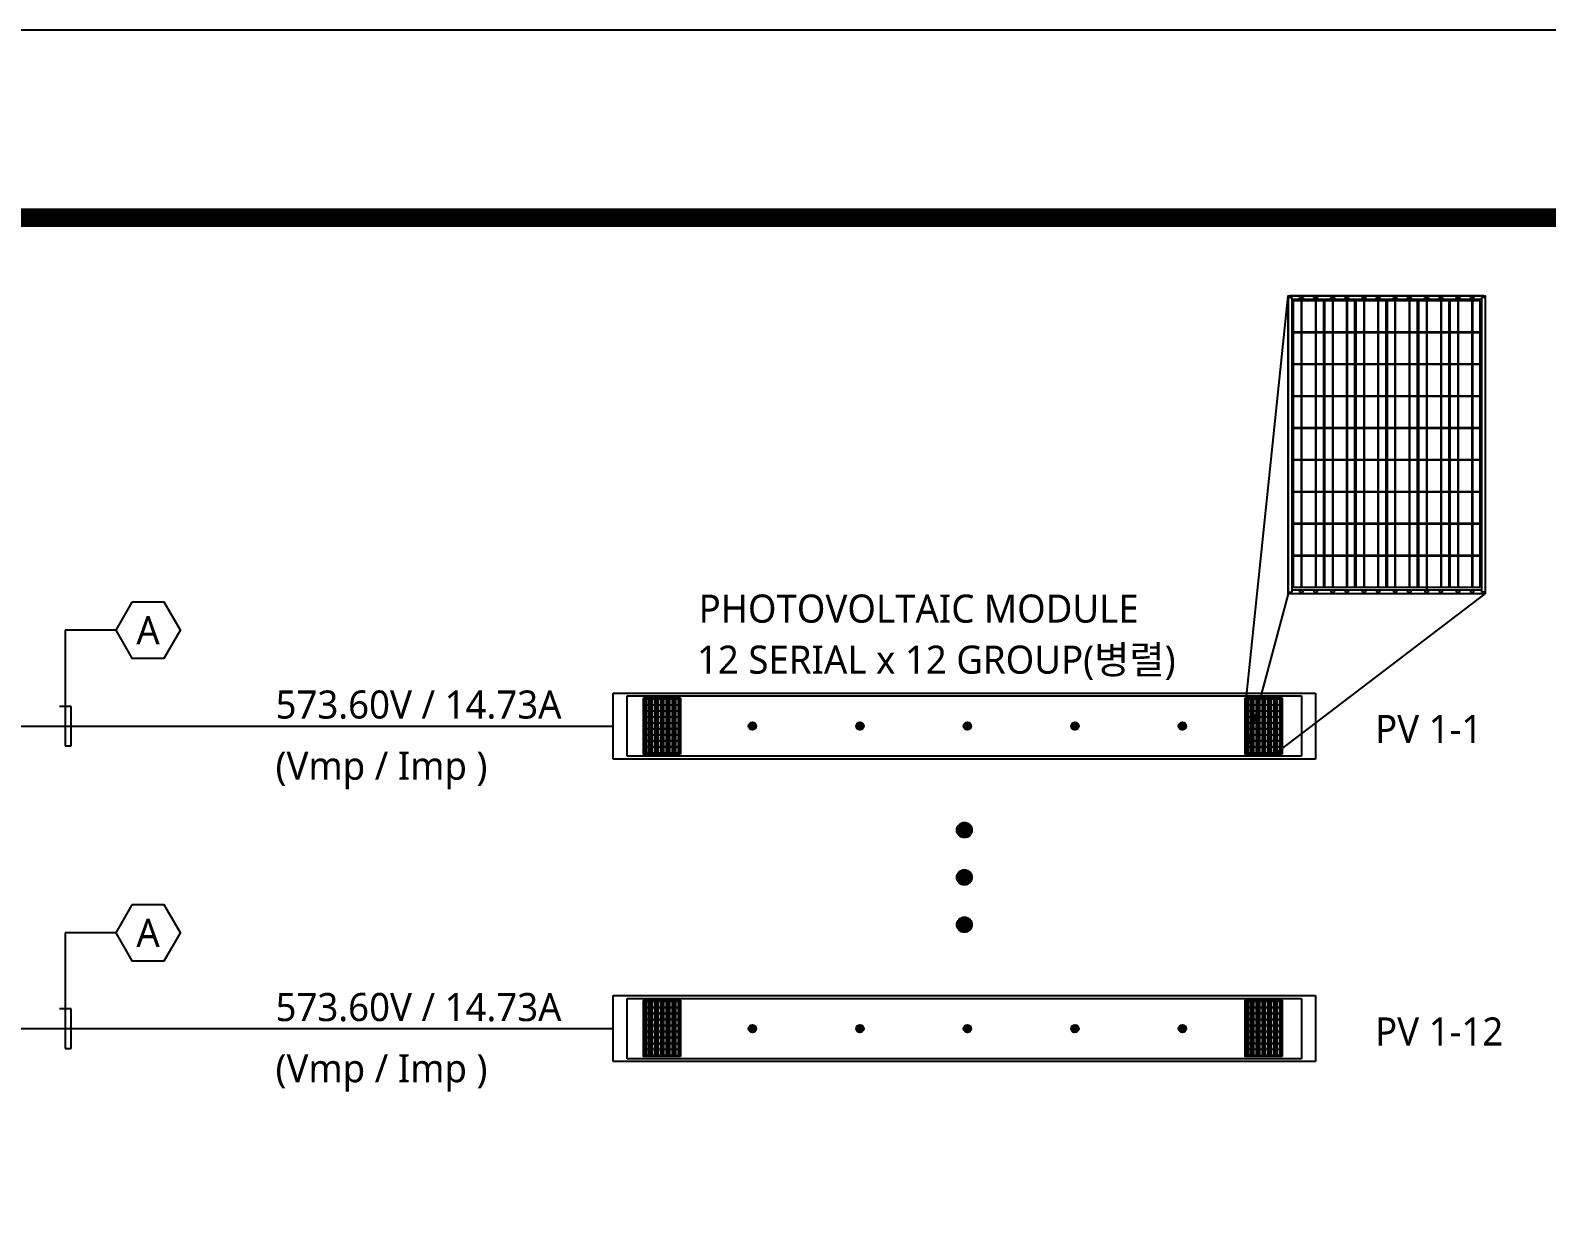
# Model space of a CAD drawing. Header units: millimetres. Extents: x 10297564 to 11610295, y -9287743 to -8409454.
# Drawn here: x 10520066 to 10536257, y -8748479 to -8735810 of the extents above; entities that cross this region are included whole.
import ezdxf
from ezdxf.enums import TextEntityAlignment as Align

# ---------------------------------------------------------------- set-up
doc = ezdxf.new("R2010")
doc.units = ezdxf.units.MM
doc.header["$LTSCALE"] = 100
for name, color, linetype in [('4', 4, 'Continuous'), ('BOX', 7, 'Continuous'), ('BOX_Def', 8, 'Continuous'), ('C-형강', 11, 'Continuous'), ('dim', 7, 'Continuous'), ('E-SYM', 3, 'Continuous'), ('E-TEXT', 7, 'Continuous'), ('EPANEL', 4, 'Continuous'), ('Sym', 2, 'Continuous'), ('구조물', 7, 'Continuous')]:
    doc.layers.add(name, color=color, linetype=linetype)
doc.layers.add('TITLE', color=7, linetype='Continuous', lineweight=0)
doc.styles.add('MG', font='malgun.ttf')

# ---------------------------------------------------------------- blocks, each defined once
blk = doc.blocks.new('A$C78AD5414')
at = {"layer": 'BOX', "const_width": 2}
blk.add_lwpolyline([(40, 20), (40, 574), (811, 574), (811, 20)], close=True, dxfattribs=at)
at = {"layer": 'BOX_Def'}
blk.add_lwpolyline([(0, 0), (841, 0), (841, 594), (0, 594)], close=True, dxfattribs=at)
blk = doc.blocks.new('20240601_1120131')
at = {"color": 4, "linetype": 'ByBlock'}
for p, q in [((889, 1871), (889, 1281)), ((889, 1871), (896, 1871)), ((1281, 1875), (891, 1875)), ((891, 1875), (891, 1871)), ((896, 1281), (896, 1871)), ((1276, 1867), (896, 1867)), ((1276, 1871), (1276, 1281)), ((1283, 1871), (1276, 1871)), ((1281, 1875), (1281, 1871)), ((1283, 1871), (1283, 1281)), ((889, 1281), (896, 1281)), ((891, 1278), (891, 1281)), ((1281, 1278), (891, 1278)), ((1276, 1285), (896, 1285)), ((1283, 1281), (1276, 1281)), ((1281, 1278), (1281, 1281))]:
    blk.add_line(p, q, dxfattribs=at)
at = {"color": 2, "linetype": 'ByBlock'}
for p, q in [((899, 1860), (899, 1808)), ((899, 1796), (899, 1744)), ((955, 1865), (904, 1865)), ((904, 1803), (955, 1803)), ((955, 1801), (904, 1801)), ((912, 1867), (912, 1871)), ((912, 1871), (919, 1871)), ((919, 1867), (912, 1867)), ((915, 1865), (915, 1803)), ((915, 1801), (915, 1739)), ((916, 1865), (916, 1803)), ((916, 1801), (916, 1739)), ((919, 1871), (919, 1867)), ((940, 1871), (947, 1871)), ((940, 1867), (940, 1871)), ((947, 1867), (940, 1867)), ((943, 1865), (943, 1803)), ((943, 1801), (943, 1739)), ((944, 1865), (944, 1803)), ((944, 1801), (944, 1739)), ((947, 1871), (947, 1867)), ((960, 1808), (960, 1860)), ((960, 1744), (960, 1796)), ((962, 1860), (962, 1808)), ((962, 1796), (962, 1744)), ((1017, 1865), (966, 1865)), ((966, 1803), (1017, 1803)), ((1017, 1801), (966, 1801)), ((974, 1871), (981, 1871)), ((974, 1867), (974, 1871)), ((981, 1867), (974, 1867)), ((977, 1865), (977, 1803)), ((977, 1801), (977, 1739)), ((978, 1865), (978, 1803)), ((978, 1801), (978, 1739)), ((981, 1871), (981, 1867)), ((1003, 1867), (1003, 1871)), ((1003, 1871), (1010, 1871)), ((1010, 1867), (1003, 1867)), ((1006, 1865), (1006, 1803)), ((1006, 1801), (1006, 1739)), ((1007, 1865), (1007, 1803)), ((1007, 1801), (1007, 1739)), ((1010, 1871), (1010, 1867)), ((1022, 1808), (1022, 1860)), ((1022, 1744), (1022, 1796)), ((1024, 1860), (1024, 1808)), ((1024, 1796), (1024, 1744)), ((1080, 1865), (1029, 1865)), ((1029, 1803), (1080, 1803)), ((1080, 1801), (1029, 1801)), ((1037, 1871), (1044, 1871)), ((1037, 1867), (1037, 1871)), ((1044, 1867), (1037, 1867)), ((1040, 1865), (1040, 1803)), ((1040, 1801), (1040, 1739)), ((1041, 1865), (1041, 1803)), ((1041, 1801), (1041, 1739)), ((1044, 1871), (1044, 1867)), ((1065, 1867), (1065, 1871)), ((1065, 1871), (1072, 1871)), ((1072, 1867), (1065, 1867)), ((1068, 1865), (1068, 1803)), ((1068, 1801), (1068, 1739)), ((1069, 1865), (1069, 1803)), ((1069, 1801), (1069, 1739)), ((1072, 1871), (1072, 1867)), ((1085, 1808), (1085, 1860)), ((1085, 1744), (1085, 1796)), ((1087, 1860), (1087, 1808)), ((1087, 1796), (1087, 1744)), ((1143, 1865), (1092, 1865)), ((1092, 1803), (1143, 1803)), ((1143, 1801), (1092, 1801)), ((1099, 1871), (1106, 1871)), ((1099, 1867), (1099, 1871)), ((1106, 1867), (1099, 1867)), ((1103, 1865), (1103, 1803)), ((1103, 1865), (1103, 1803)), ((1103, 1801), (1103, 1739)), ((1103, 1801), (1103, 1739)), ((1106, 1871), (1106, 1867)), ((1128, 1867), (1128, 1871)), ((1128, 1871), (1135, 1871)), ((1135, 1867), (1128, 1867)), ((1131, 1865), (1131, 1803)), ((1131, 1801), (1131, 1739)), ((1132, 1865), (1132, 1803)), ((1132, 1801), (1132, 1739)), ((1135, 1871), (1135, 1867)), ((1148, 1808), (1148, 1860)), ((1148, 1744), (1148, 1796)), ((1150, 1860), (1150, 1808)), ((1150, 1796), (1150, 1744)), ((1206, 1865), (1155, 1865)), ((1155, 1803), (1206, 1803)), ((1206, 1801), (1155, 1801)), ((1163, 1867), (1163, 1871)), ((1163, 1871), (1170, 1871)), ((1170, 1867), (1163, 1867)), ((1166, 1865), (1166, 1803)), ((1166, 1801), (1166, 1739)), ((1167, 1865), (1167, 1803)), ((1167, 1801), (1167, 1739)), ((1170, 1871), (1170, 1867)), ((1191, 1871), (1198, 1871)), ((1191, 1867), (1191, 1871)), ((1198, 1867), (1191, 1867)), ((1194, 1865), (1194, 1803)), ((1194, 1801), (1194, 1739)), ((1195, 1865), (1195, 1803)), ((1195, 1801), (1195, 1739)), ((1198, 1871), (1198, 1867)), ((1211, 1808), (1211, 1860)), ((1211, 1744), (1211, 1796)), ((1213, 1860), (1213, 1808)), ((1213, 1796), (1213, 1744)), ((1268, 1865), (1217, 1865)), ((1217, 1803), (1268, 1803)), ((1268, 1801), (1217, 1801)), ((1225, 1871), (1232, 1871)), ((1225, 1867), (1225, 1871)), ((1232, 1867), (1225, 1867)), ((1228, 1865), (1228, 1803)), ((1228, 1801), (1228, 1739)), ((1229, 1865), (1229, 1803)), ((1229, 1801), (1229, 1739)), ((1232, 1871), (1232, 1867)), ((1254, 1867), (1254, 1871)), ((1254, 1871), (1261, 1871)), ((1261, 1867), (1254, 1867)), ((1257, 1865), (1257, 1803)), ((1257, 1801), (1257, 1739)), ((1258, 1865), (1258, 1803)), ((1258, 1801), (1258, 1739)), ((1261, 1871), (1261, 1867)), ((1273, 1808), (1273, 1860)), ((1273, 1744), (1273, 1796)), ((899, 1732), (899, 1680)), ((899, 1668), (899, 1616)), ((904, 1739), (955, 1739)), ((955, 1737), (904, 1737)), ((904, 1675), (955, 1675)), ((955, 1673), (904, 1673)), ((915, 1737), (915, 1675)), ((915, 1673), (915, 1611)), ((916, 1737), (916, 1675)), ((916, 1673), (916, 1611)), ((943, 1737), (943, 1675)), ((943, 1673), (943, 1611)), ((944, 1737), (944, 1675)), ((944, 1673), (944, 1611)), ((960, 1680), (960, 1732)), ((960, 1616), (960, 1668)), ((962, 1732), (962, 1680)), ((962, 1668), (962, 1616)), ((966, 1739), (1017, 1739)), ((1017, 1737), (966, 1737)), ((966, 1675), (1017, 1675)), ((1017, 1673), (966, 1673)), ((977, 1737), (977, 1675)), ((977, 1673), (977, 1611)), ((978, 1737), (978, 1675)), ((978, 1673), (978, 1611)), ((1006, 1737), (1006, 1675)), ((1006, 1673), (1006, 1611)), ((1007, 1737), (1007, 1675)), ((1007, 1673), (1007, 1611)), ((1022, 1680), (1022, 1732)), ((1022, 1616), (1022, 1668)), ((1024, 1732), (1024, 1680)), ((1024, 1668), (1024, 1616)), ((1029, 1739), (1080, 1739)), ((1080, 1737), (1029, 1737)), ((1029, 1675), (1080, 1675)), ((1080, 1673), (1029, 1673)), ((1040, 1737), (1040, 1675)), ((1040, 1673), (1040, 1611)), ((1041, 1737), (1041, 1675)), ((1041, 1673), (1041, 1611)), ((1068, 1737), (1068, 1675)), ((1068, 1673), (1068, 1611)), ((1069, 1737), (1069, 1675)), ((1069, 1673), (1069, 1611)), ((1085, 1680), (1085, 1732)), ((1085, 1616), (1085, 1668)), ((1087, 1732), (1087, 1680)), ((1087, 1668), (1087, 1616)), ((1092, 1739), (1143, 1739)), ((1143, 1737), (1092, 1737)), ((1092, 1675), (1143, 1675)), ((1143, 1673), (1092, 1673)), ((1103, 1737), (1103, 1675)), ((1103, 1737), (1103, 1675)), ((1103, 1673), (1103, 1611)), ((1103, 1673), (1103, 1611)), ((1131, 1737), (1131, 1675)), ((1131, 1673), (1131, 1611)), ((1132, 1737), (1132, 1675)), ((1132, 1673), (1132, 1611)), ((1148, 1680), (1148, 1732)), ((1148, 1616), (1148, 1668)), ((1150, 1732), (1150, 1680)), ((1150, 1668), (1150, 1616)), ((1155, 1739), (1206, 1739)), ((1206, 1737), (1155, 1737)), ((1155, 1675), (1206, 1675)), ((1206, 1673), (1155, 1673)), ((1166, 1737), (1166, 1675)), ((1166, 1673), (1166, 1611)), ((1167, 1737), (1167, 1675)), ((1167, 1673), (1167, 1611)), ((1194, 1737), (1194, 1675)), ((1194, 1673), (1194, 1611)), ((1195, 1737), (1195, 1675)), ((1195, 1673), (1195, 1611)), ((1211, 1680), (1211, 1732)), ((1211, 1616), (1211, 1668)), ((1213, 1732), (1213, 1680)), ((1213, 1668), (1213, 1616)), ((1217, 1739), (1268, 1739)), ((1268, 1737), (1217, 1737)), ((1217, 1675), (1268, 1675)), ((1268, 1673), (1217, 1673)), ((1228, 1737), (1228, 1675)), ((1228, 1673), (1228, 1611)), ((1229, 1737), (1229, 1675)), ((1229, 1673), (1229, 1611)), ((1257, 1737), (1257, 1675)), ((1257, 1673), (1257, 1611)), ((1258, 1737), (1258, 1675)), ((1258, 1673), (1258, 1611)), ((1273, 1680), (1273, 1732)), ((1273, 1616), (1273, 1668)), ((899, 1604), (899, 1552)), ((899, 1541), (899, 1488)), ((899, 1477), (899, 1424)), ((904, 1611), (955, 1611)), ((955, 1609), (904, 1609)), ((904, 1547), (955, 1547)), ((955, 1546), (904, 1546)), ((904, 1483), (955, 1483)), ((955, 1482), (904, 1482)), ((915, 1609), (915, 1547)), ((915, 1546), (915, 1483)), ((915, 1482), (915, 1419)), ((916, 1609), (916, 1547)), ((916, 1546), (916, 1483)), ((916, 1482), (916, 1419)), ((943, 1609), (943, 1547)), ((943, 1546), (943, 1483)), ((943, 1482), (943, 1419)), ((944, 1609), (944, 1547)), ((944, 1546), (944, 1483)), ((944, 1482), (944, 1419)), ((960, 1552), (960, 1604)), ((960, 1488), (960, 1541)), ((960, 1424), (960, 1477)), ((962, 1604), (962, 1552)), ((962, 1541), (962, 1488)), ((962, 1477), (962, 1424)), ((966, 1611), (1017, 1611)), ((1017, 1609), (966, 1609)), ((966, 1547), (1017, 1547)), ((1017, 1546), (966, 1546)), ((966, 1483), (1017, 1483)), ((1017, 1482), (966, 1482)), ((977, 1609), (977, 1547)), ((977, 1546), (977, 1483)), ((977, 1482), (977, 1419)), ((978, 1609), (978, 1547)), ((978, 1546), (978, 1483)), ((978, 1482), (978, 1419)), ((1006, 1609), (1006, 1547)), ((1006, 1546), (1006, 1483)), ((1006, 1482), (1006, 1419)), ((1007, 1609), (1007, 1547)), ((1007, 1546), (1007, 1483)), ((1007, 1482), (1007, 1419)), ((1022, 1552), (1022, 1604)), ((1022, 1488), (1022, 1541)), ((1022, 1424), (1022, 1477)), ((1024, 1604), (1024, 1552)), ((1024, 1541), (1024, 1488)), ((1024, 1477), (1024, 1424)), ((1029, 1611), (1080, 1611)), ((1080, 1609), (1029, 1609)), ((1029, 1547), (1080, 1547)), ((1080, 1546), (1029, 1546)), ((1029, 1483), (1080, 1483)), ((1080, 1482), (1029, 1482)), ((1040, 1609), (1040, 1547)), ((1040, 1546), (1040, 1483)), ((1040, 1482), (1040, 1419)), ((1041, 1609), (1041, 1547)), ((1041, 1546), (1041, 1483)), ((1041, 1482), (1041, 1419)), ((1068, 1609), (1068, 1547)), ((1068, 1546), (1068, 1483)), ((1068, 1482), (1068, 1419)), ((1069, 1609), (1069, 1547)), ((1069, 1546), (1069, 1483)), ((1069, 1482), (1069, 1419)), ((1085, 1552), (1085, 1604)), ((1085, 1488), (1085, 1541)), ((1085, 1424), (1085, 1477)), ((1087, 1604), (1087, 1552)), ((1087, 1541), (1087, 1488)), ((1087, 1477), (1087, 1424)), ((1092, 1611), (1143, 1611)), ((1143, 1609), (1092, 1609)), ((1092, 1547), (1143, 1547)), ((1143, 1546), (1092, 1546)), ((1092, 1483), (1143, 1483)), ((1143, 1482), (1092, 1482)), ((1103, 1609), (1103, 1547)), ((1103, 1609), (1103, 1547)), ((1103, 1546), (1103, 1483)), ((1103, 1546), (1103, 1483)), ((1103, 1482), (1103, 1419)), ((1103, 1482), (1103, 1419)), ((1131, 1609), (1131, 1547)), ((1131, 1546), (1131, 1483)), ((1131, 1482), (1131, 1419)), ((1132, 1609), (1132, 1547)), ((1132, 1546), (1132, 1483)), ((1132, 1482), (1132, 1419)), ((1148, 1552), (1148, 1604)), ((1148, 1488), (1148, 1541)), ((1148, 1424), (1148, 1477)), ((1150, 1604), (1150, 1552)), ((1150, 1541), (1150, 1488)), ((1150, 1477), (1150, 1424)), ((1155, 1611), (1206, 1611)), ((1206, 1609), (1155, 1609)), ((1155, 1547), (1206, 1547)), ((1206, 1546), (1155, 1546)), ((1155, 1483), (1206, 1483)), ((1206, 1482), (1155, 1482)), ((1166, 1609), (1166, 1547)), ((1166, 1546), (1166, 1483)), ((1166, 1482), (1166, 1419)), ((1167, 1609), (1167, 1547)), ((1167, 1546), (1167, 1483)), ((1167, 1482), (1167, 1419)), ((1194, 1609), (1194, 1547)), ((1194, 1546), (1194, 1483)), ((1194, 1482), (1194, 1419)), ((1195, 1609), (1195, 1547)), ((1195, 1546), (1195, 1483)), ((1195, 1482), (1195, 1419)), ((1211, 1552), (1211, 1604)), ((1211, 1488), (1211, 1541)), ((1211, 1424), (1211, 1477)), ((1213, 1604), (1213, 1552)), ((1213, 1541), (1213, 1488)), ((1213, 1477), (1213, 1424)), ((1217, 1611), (1268, 1611)), ((1268, 1609), (1217, 1609)), ((1217, 1547), (1268, 1547)), ((1268, 1546), (1217, 1546)), ((1217, 1483), (1268, 1483)), ((1268, 1482), (1217, 1482)), ((1228, 1609), (1228, 1547)), ((1228, 1546), (1228, 1483)), ((1228, 1482), (1228, 1419)), ((1229, 1609), (1229, 1547)), ((1229, 1546), (1229, 1483)), ((1229, 1482), (1229, 1419)), ((1257, 1609), (1257, 1547)), ((1257, 1546), (1257, 1483)), ((1257, 1482), (1257, 1419)), ((1258, 1609), (1258, 1547)), ((1258, 1546), (1258, 1483)), ((1258, 1482), (1258, 1419)), ((1273, 1552), (1273, 1604)), ((1273, 1488), (1273, 1541)), ((1273, 1424), (1273, 1477)), ((899, 1413), (899, 1361)), ((899, 1349), (899, 1297)), ((904, 1419), (955, 1419)), ((955, 1418), (904, 1418)), ((904, 1356), (955, 1356)), ((955, 1354), (904, 1354)), ((915, 1418), (915, 1356)), ((915, 1354), (915, 1292)), ((916, 1418), (916, 1356)), ((916, 1354), (916, 1292)), ((943, 1418), (943, 1356)), ((943, 1354), (943, 1292)), ((944, 1418), (944, 1356)), ((944, 1354), (944, 1292)), ((960, 1361), (960, 1413)), ((960, 1297), (960, 1349)), ((962, 1413), (962, 1361)), ((962, 1349), (962, 1297)), ((966, 1419), (1017, 1419)), ((1017, 1418), (966, 1418)), ((966, 1356), (1017, 1356)), ((1017, 1354), (966, 1354)), ((977, 1418), (977, 1356)), ((977, 1354), (977, 1292)), ((978, 1418), (978, 1356)), ((978, 1354), (978, 1292)), ((1006, 1418), (1006, 1356)), ((1006, 1354), (1006, 1292)), ((1007, 1418), (1007, 1356)), ((1007, 1354), (1007, 1292)), ((1022, 1361), (1022, 1413)), ((1022, 1297), (1022, 1349)), ((1024, 1413), (1024, 1361)), ((1024, 1349), (1024, 1297)), ((1029, 1419), (1080, 1419)), ((1080, 1418), (1029, 1418)), ((1029, 1356), (1080, 1356)), ((1080, 1354), (1029, 1354)), ((1040, 1418), (1040, 1356)), ((1040, 1354), (1040, 1292)), ((1041, 1418), (1041, 1356)), ((1041, 1354), (1041, 1292)), ((1068, 1418), (1068, 1356)), ((1068, 1354), (1068, 1292)), ((1069, 1418), (1069, 1356)), ((1069, 1354), (1069, 1292)), ((1085, 1361), (1085, 1413)), ((1085, 1297), (1085, 1349)), ((1087, 1413), (1087, 1361)), ((1087, 1349), (1087, 1297)), ((1092, 1419), (1143, 1419)), ((1143, 1418), (1092, 1418)), ((1092, 1356), (1143, 1356)), ((1143, 1354), (1092, 1354)), ((1103, 1418), (1103, 1356)), ((1103, 1418), (1103, 1356)), ((1103, 1354), (1103, 1292)), ((1103, 1354), (1103, 1292)), ((1131, 1418), (1131, 1356)), ((1131, 1354), (1131, 1292)), ((1132, 1418), (1132, 1356)), ((1132, 1354), (1132, 1292)), ((1148, 1361), (1148, 1413)), ((1148, 1297), (1148, 1349)), ((1150, 1413), (1150, 1361)), ((1150, 1349), (1150, 1297)), ((1155, 1419), (1206, 1419)), ((1206, 1418), (1155, 1418)), ((1155, 1356), (1206, 1356)), ((1206, 1354), (1155, 1354)), ((1166, 1418), (1166, 1356)), ((1166, 1354), (1166, 1292)), ((1167, 1418), (1167, 1356)), ((1167, 1354), (1167, 1292)), ((1194, 1418), (1194, 1356)), ((1194, 1354), (1194, 1292)), ((1195, 1418), (1195, 1356)), ((1195, 1354), (1195, 1292)), ((1211, 1361), (1211, 1413)), ((1211, 1297), (1211, 1349)), ((1213, 1413), (1213, 1361)), ((1213, 1349), (1213, 1297)), ((1217, 1419), (1268, 1419)), ((1268, 1418), (1217, 1418)), ((1217, 1356), (1268, 1356)), ((1268, 1354), (1217, 1354)), ((1228, 1418), (1228, 1356)), ((1228, 1354), (1228, 1292)), ((1229, 1418), (1229, 1356)), ((1229, 1354), (1229, 1292)), ((1257, 1418), (1257, 1356)), ((1257, 1354), (1257, 1292)), ((1258, 1418), (1258, 1356)), ((1258, 1354), (1258, 1292)), ((1273, 1361), (1273, 1413)), ((1273, 1297), (1273, 1349)), ((904, 1292), (955, 1292)), ((919, 1285), (912, 1285)), ((912, 1285), (912, 1281)), ((912, 1281), (919, 1281)), ((919, 1281), (919, 1285)), ((947, 1285), (940, 1285)), ((940, 1285), (940, 1281)), ((940, 1281), (947, 1281)), ((947, 1281), (947, 1285)), ((966, 1292), (1017, 1292)), ((981, 1285), (974, 1285)), ((974, 1285), (974, 1281)), ((974, 1281), (981, 1281)), ((981, 1281), (981, 1285)), ((1010, 1285), (1003, 1285)), ((1003, 1285), (1003, 1281)), ((1003, 1281), (1010, 1281)), ((1010, 1281), (1010, 1285)), ((1029, 1292), (1080, 1292)), ((1044, 1285), (1037, 1285)), ((1037, 1285), (1037, 1281)), ((1037, 1281), (1044, 1281)), ((1044, 1281), (1044, 1285)), ((1072, 1285), (1065, 1285)), ((1065, 1285), (1065, 1281)), ((1065, 1281), (1072, 1281)), ((1072, 1281), (1072, 1285)), ((1092, 1292), (1143, 1292)), ((1106, 1285), (1099, 1285)), ((1099, 1285), (1099, 1281)), ((1099, 1281), (1106, 1281)), ((1106, 1281), (1106, 1285)), ((1135, 1285), (1128, 1285)), ((1128, 1285), (1128, 1281)), ((1128, 1281), (1135, 1281)), ((1135, 1281), (1135, 1285)), ((1155, 1292), (1206, 1292)), ((1170, 1285), (1163, 1285)), ((1163, 1285), (1163, 1281)), ((1163, 1281), (1170, 1281)), ((1170, 1281), (1170, 1285)), ((1198, 1285), (1191, 1285)), ((1191, 1285), (1191, 1281)), ((1191, 1281), (1198, 1281)), ((1198, 1281), (1198, 1285)), ((1217, 1292), (1268, 1292)), ((1232, 1285), (1225, 1285)), ((1225, 1285), (1225, 1281)), ((1225, 1281), (1232, 1281)), ((1232, 1281), (1232, 1285)), ((1261, 1285), (1254, 1285)), ((1254, 1285), (1254, 1281)), ((1254, 1281), (1261, 1281)), ((1261, 1281), (1261, 1285))]:
    blk.add_line(p, q, dxfattribs=at)
for centre, start, end in [((904, 1860), 90, 180), ((904, 1808), 180, 270), ((904, 1796), 90, 180), ((955, 1860), 0, 90), ((955, 1808), 270, 0), ((955, 1796), 0, 90), ((966, 1860), 90, 180), ((966, 1808), 180, 270), ((966, 1796), 90, 180), ((1017, 1860), 0, 90), ((1017, 1808), 270, 0), ((1017, 1796), 0, 90), ((1029, 1860), 90, 180), ((1029, 1808), 180, 270), ((1029, 1796), 90, 180), ((1080, 1860), 0, 90), ((1080, 1808), 270, 0), ((1080, 1796), 0, 90), ((1092, 1860), 90, 180), ((1092, 1808), 180, 270), ((1092, 1796), 90, 180), ((1143, 1860), 0, 90), ((1143, 1808), 270, 0), ((1143, 1796), 0, 90), ((1155, 1860), 90, 180), ((1155, 1808), 180, 270), ((1155, 1796), 90, 180), ((1206, 1860), 0, 90), ((1206, 1808), 270, 0), ((1206, 1796), 0, 90), ((1217, 1860), 90, 180), ((1217, 1808), 180, 270), ((1217, 1796), 90, 180), ((1268, 1860), 0, 90), ((1268, 1808), 270, 0), ((1268, 1796), 0, 90), ((904, 1744), 180, 270), ((904, 1732), 90, 180), ((904, 1680), 180, 270), ((904, 1668), 90, 180), ((955, 1744), 270, 0), ((955, 1732), 0, 90), ((955, 1680), 270, 0), ((955, 1668), 0, 90), ((966, 1744), 180, 270), ((966, 1732), 90, 180), ((966, 1680), 180, 270), ((966, 1668), 90, 180), ((1017, 1744), 270, 0), ((1017, 1732), 0, 90), ((1017, 1680), 270, 0), ((1017, 1668), 0, 90), ((1029, 1744), 180, 270), ((1029, 1732), 90, 180), ((1029, 1680), 180, 270), ((1029, 1668), 90, 180), ((1080, 1744), 270, 0), ((1080, 1732), 0, 90), ((1080, 1680), 270, 0), ((1080, 1668), 0, 90), ((1092, 1744), 180, 270), ((1092, 1732), 90, 180), ((1092, 1680), 180, 270), ((1092, 1668), 90, 180), ((1143, 1744), 270, 0), ((1143, 1732), 0, 90), ((1143, 1680), 270, 0), ((1143, 1668), 0, 90), ((1155, 1744), 180, 270), ((1155, 1732), 90, 180), ((1155, 1680), 180, 270), ((1155, 1668), 90, 180), ((1206, 1744), 270, 0), ((1206, 1732), 0, 90), ((1206, 1680), 270, 0), ((1206, 1668), 0, 90), ((1217, 1744), 180, 270), ((1217, 1732), 90, 180), ((1217, 1680), 180, 270), ((1217, 1668), 90, 180), ((1268, 1744), 270, 0), ((1268, 1732), 0, 90), ((1268, 1680), 270, 0), ((1268, 1668), 0, 90), ((904, 1616), 180, 270), ((904, 1604), 90, 180), ((904, 1552), 180, 270), ((904, 1541), 90, 180), ((904, 1488), 180, 270), ((904, 1477), 90, 180), ((955, 1616), 270, 0), ((955, 1604), 0, 90), ((955, 1552), 270, 0), ((955, 1541), 0, 90), ((955, 1488), 270, 0), ((955, 1477), 0, 90), ((966, 1616), 180, 270), ((966, 1604), 90, 180), ((966, 1552), 180, 270), ((966, 1541), 90, 180), ((966, 1488), 180, 270), ((966, 1477), 90, 180), ((1017, 1616), 270, 0), ((1017, 1604), 0, 90), ((1017, 1552), 270, 0), ((1017, 1541), 0, 90), ((1017, 1488), 270, 0), ((1017, 1477), 0, 90), ((1029, 1616), 180, 270), ((1029, 1604), 90, 180), ((1029, 1552), 180, 270), ((1029, 1541), 90, 180), ((1029, 1488), 180, 270), ((1029, 1477), 90, 180), ((1080, 1616), 270, 0), ((1080, 1604), 0, 90), ((1080, 1552), 270, 0), ((1080, 1541), 0, 90), ((1080, 1488), 270, 0), ((1080, 1477), 0, 90), ((1092, 1616), 180, 270), ((1092, 1604), 90, 180), ((1092, 1552), 180, 270), ((1092, 1541), 90, 180), ((1092, 1488), 180, 270), ((1092, 1477), 90, 180), ((1143, 1616), 270, 0), ((1143, 1604), 0, 90), ((1143, 1552), 270, 0), ((1143, 1541), 0, 90), ((1143, 1488), 270, 0), ((1143, 1477), 0, 90), ((1155, 1616), 180, 270), ((1155, 1604), 90, 180), ((1155, 1552), 180, 270), ((1155, 1541), 90, 180), ((1155, 1488), 180, 270), ((1155, 1477), 90, 180), ((1206, 1616), 270, 0), ((1206, 1604), 0, 90), ((1206, 1552), 270, 0), ((1206, 1541), 0, 90), ((1206, 1488), 270, 0), ((1206, 1477), 0, 90), ((1217, 1616), 180, 270), ((1217, 1604), 90, 180), ((1217, 1552), 180, 270), ((1217, 1541), 90, 180), ((1217, 1488), 180, 270), ((1217, 1477), 90, 180), ((1268, 1616), 270, 0), ((1268, 1604), 0, 90), ((1268, 1552), 270, 0), ((1268, 1541), 0, 90), ((1268, 1488), 270, 0), ((1268, 1477), 0, 90), ((904, 1424), 180, 270), ((904, 1413), 90, 180), ((904, 1361), 180, 270), ((904, 1349), 90, 180), ((904, 1297), 180, 270), ((955, 1424), 270, 0), ((955, 1413), 0, 90), ((955, 1361), 270, 0), ((955, 1349), 0, 90), ((955, 1297), 270, 0), ((966, 1424), 180, 270), ((966, 1413), 90, 180), ((966, 1361), 180, 270), ((966, 1349), 90, 180), ((966, 1297), 180, 270), ((1017, 1424), 270, 0), ((1017, 1413), 0, 90), ((1017, 1361), 270, 0), ((1017, 1349), 0, 90), ((1017, 1297), 270, 0), ((1029, 1424), 180, 270), ((1029, 1413), 90, 180), ((1029, 1361), 180, 270), ((1029, 1349), 90, 180), ((1029, 1297), 180, 270), ((1080, 1424), 270, 0), ((1080, 1413), 0, 90), ((1080, 1361), 270, 0), ((1080, 1349), 0, 90), ((1080, 1297), 270, 0), ((1092, 1424), 180, 270), ((1092, 1413), 90, 180), ((1092, 1361), 180, 270), ((1092, 1349), 90, 180), ((1092, 1297), 180, 270), ((1143, 1424), 270, 0), ((1143, 1413), 0, 90), ((1143, 1361), 270, 0), ((1143, 1349), 0, 90), ((1143, 1297), 270, 0), ((1155, 1424), 180, 270), ((1155, 1413), 90, 180), ((1155, 1361), 180, 270), ((1155, 1349), 90, 180), ((1155, 1297), 180, 270), ((1206, 1424), 270, 0), ((1206, 1413), 0, 90), ((1206, 1361), 270, 0), ((1206, 1349), 0, 90), ((1206, 1297), 270, 0), ((1217, 1424), 180, 270), ((1217, 1413), 90, 180), ((1217, 1361), 180, 270), ((1217, 1349), 90, 180), ((1217, 1297), 180, 270), ((1268, 1424), 270, 0), ((1268, 1413), 0, 90), ((1268, 1361), 270, 0), ((1268, 1349), 0, 90), ((1268, 1297), 270, 0)]:
    blk.add_arc(centre, 4.98, start, end, dxfattribs=at)
at = {"layer": '구조물'}
blk.add_lwpolyline([(1283, 1278), (889, 1278), (889, 1875), (1283, 1875)], close=True, dxfattribs=at)
blk = doc.blocks.new('20240601_1119386')
at = {"color": 4, "linetype": 'ByBlock'}
for p, q in [((1934, 1545), (1934, -1600)), ((1934, 1545), (1974, 1545)), ((4023, 1564), (1947, 1564)), ((1947, 1564), (1947, 1545)), ((1974, -1600), (1974, 1545)), ((3997, 1524), (1974, 1524)), ((3997, 1545), (3997, -1600)), ((4036, 1545), (3997, 1545)), ((4023, 1564), (4023, 1545)), ((4036, 1545), (4036, -1600)), ((1934, -1600), (1974, -1600)), ((1947, -1619), (1947, -1600)), ((4023, -1619), (1947, -1619)), ((3997, -1579), (1974, -1579)), ((4036, -1600), (3997, -1600)), ((4023, -1619), (4023, -1600))]:
    blk.add_line(p, q, dxfattribs=at)
at = {"color": 2, "linetype": 'ByBlock'}
for p, q in [((3983, 1511), (1987, 1511)), ((1987, 1511), (1987, -1545)), ((2055, 1524), (2055, 1545)), ((2055, 1545), (2092, 1545)), ((2092, 1524), (2055, 1524)), ((2072, 1511), (2072, -1545)), ((2076, 1511), (2076, -1545)), ((2092, 1545), (2092, 1524)), ((2207, 1545), (2244, 1545)), ((2207, 1524), (2207, 1545)), ((2244, 1524), (2207, 1524)), ((2223, 1511), (2223, -1545)), ((2227, 1511), (2227, -1545)), ((2244, 1545), (2244, 1524)), ((2312, -1545), (2312, 1511)), ((2321, 1511), (2321, -1545)), ((2388, 1545), (2426, 1545)), ((2388, 1524), (2388, 1545)), ((2426, 1524), (2388, 1524)), ((2405, 1511), (2405, -1545)), ((2409, 1511), (2409, -1545)), ((2426, 1545), (2426, 1524)), ((2540, 1524), (2540, 1545)), ((2540, 1545), (2578, 1545)), ((2578, 1524), (2540, 1524)), ((2557, 1511), (2557, -1545)), ((2561, 1511), (2561, -1545)), ((2578, 1545), (2578, 1524)), ((2646, -1545), (2646, 1511)), ((2654, 1511), (2654, -1545)), ((2722, 1545), (2760, 1545)), ((2722, 1524), (2722, 1545)), ((2760, 1524), (2722, 1524)), ((2739, 1511), (2739, -1545)), ((2743, 1511), (2743, -1545)), ((2760, 1545), (2760, 1524)), ((2874, 1524), (2874, 1545)), ((2874, 1545), (2911, 1545)), ((2911, 1524), (2874, 1524)), ((2891, 1511), (2891, -1545)), ((2895, 1511), (2895, -1545)), ((2911, 1545), (2911, 1524)), ((2979, -1545), (2979, 1511)), ((2988, 1511), (2988, -1545)), ((3056, 1545), (3093, 1545)), ((3056, 1524), (3056, 1545)), ((3093, 1524), (3056, 1524)), ((3072, 1511), (3072, -1545)), ((3076, 1511), (3076, -1545)), ((3093, 1545), (3093, 1524)), ((3207, 1524), (3207, 1545)), ((3207, 1545), (3245, 1545)), ((3245, 1524), (3207, 1524)), ((3224, 1511), (3224, -1545)), ((3228, 1511), (3228, -1545)), ((3245, 1545), (3245, 1524)), ((3313, -1545), (3313, 1511)), ((3325, 1511), (3325, -1545)), ((3393, 1524), (3393, 1545)), ((3393, 1545), (3430, 1545)), ((3430, 1524), (3393, 1524)), ((3410, 1511), (3410, -1579)), ((3414, 1511), (3414, -1579)), ((3430, 1545), (3430, 1524)), ((3545, 1545), (3582, 1545)), ((3545, 1524), (3545, 1545)), ((3582, 1524), (3545, 1524)), ((3561, 1511), (3561, -1545)), ((3565, 1511), (3565, -1545)), ((3582, 1545), (3582, 1524)), ((3650, -1545), (3650, 1511)), ((3659, 1511), (3659, -1545)), ((3726, 1545), (3764, 1545)), ((3726, 1524), (3726, 1545)), ((3764, 1524), (3726, 1524)), ((3743, 1511), (3743, -1545)), ((3747, 1511), (3747, -1545)), ((3764, 1545), (3764, 1524)), ((3878, 1524), (3878, 1545)), ((3878, 1545), (3916, 1545)), ((3916, 1524), (3878, 1524)), ((3895, 1511), (3895, 1179)), ((3899, 1511), (3899, 1179)), ((3916, 1545), (3916, 1524)), ((3983, -1545), (3983, 1511)), ((1987, 1179), (3983, 1179)), ((3983, 1170), (1987, 1170)), ((3895, 1170), (3895, 839)), ((3899, 1170), (3899, 839)), ((1987, 839), (3983, 839)), ((3983, 830), (1987, 830)), ((3895, 830), (3895, 498)), ((3899, 830), (3899, 498)), ((1987, 498), (3983, 498)), ((3983, 489), (1987, 489)), ((3895, 489), (3895, 158)), ((3899, 489), (3899, 158)), ((1987, 158), (3983, 158)), ((3983, 149), (1987, 149)), ((3895, 149), (3895, -183)), ((3899, 149), (3899, -183)), ((1987, -183), (3983, -183)), ((3983, -192), (1987, -192)), ((3895, -192), (3895, -524)), ((3899, -192), (3899, -524)), ((1987, -524), (3983, -524)), ((3983, -533), (1987, -533)), ((3895, -533), (3895, -864)), ((3899, -533), (3899, -864)), ((1987, -864), (3983, -864)), ((3983, -873), (1987, -873)), ((3895, -873), (3895, -1205)), ((3899, -873), (3899, -1205)), ((1987, -1205), (3983, -1205)), ((3983, -1214), (1987, -1214)), ((3895, -1214), (3895, -1545)), ((3899, -1214), (3899, -1545)), ((1987, -1545), (3983, -1545)), ((2092, -1579), (2055, -1579)), ((2055, -1579), (2055, -1600)), ((2055, -1600), (2092, -1600)), ((2092, -1600), (2092, -1579)), ((2244, -1579), (2207, -1579)), ((2207, -1579), (2207, -1600)), ((2207, -1600), (2244, -1600)), ((2244, -1600), (2244, -1579)), ((2426, -1579), (2388, -1579)), ((2388, -1579), (2388, -1600)), ((2388, -1600), (2426, -1600)), ((2426, -1600), (2426, -1579)), ((2578, -1579), (2540, -1579)), ((2540, -1579), (2540, -1600)), ((2540, -1600), (2578, -1600)), ((2578, -1600), (2578, -1579)), ((2760, -1579), (2722, -1579)), ((2722, -1579), (2722, -1600)), ((2722, -1600), (2760, -1600)), ((2760, -1600), (2760, -1579)), ((2911, -1579), (2874, -1579)), ((2874, -1579), (2874, -1600)), ((2874, -1600), (2911, -1600)), ((2911, -1600), (2911, -1579)), ((3093, -1579), (3056, -1579)), ((3056, -1579), (3056, -1600)), ((3056, -1600), (3093, -1600)), ((3093, -1600), (3093, -1579)), ((3245, -1579), (3207, -1579)), ((3207, -1579), (3207, -1600)), ((3207, -1600), (3245, -1600)), ((3245, -1600), (3245, -1579)), ((3430, -1579), (3393, -1579)), ((3393, -1579), (3393, -1600)), ((3393, -1600), (3430, -1600)), ((3430, -1600), (3430, -1579)), ((3582, -1579), (3545, -1579)), ((3545, -1579), (3545, -1600)), ((3545, -1600), (3582, -1600)), ((3582, -1600), (3582, -1579)), ((3764, -1579), (3726, -1579)), ((3726, -1579), (3726, -1600)), ((3726, -1600), (3764, -1600)), ((3764, -1600), (3764, -1579)), ((3916, -1579), (3878, -1579)), ((3878, -1579), (3878, -1600)), ((3878, -1600), (3916, -1600)), ((3916, -1600), (3916, -1579))]:
    blk.add_line(p, q, dxfattribs=at)
at = {"layer": '구조물'}
blk.add_lwpolyline([(4036, -1619), (1934, -1619), (1934, 1564), (4036, 1564)], close=True, dxfattribs=at)

msp = doc.modelspace()

# ---------------------------------------------------------------- hatches: boundary and pattern name
at = {"layer": 'E-SYM', "linetype": 'Continuous'}
h = msp.add_hatch(color=1, dxfattribs=at)
h.dxf.hatch_style = 1
edge = h.paths.add_edge_path()
edge.add_arc((10530039.8, -8744349.9), 81.1, 0, 360)
h = msp.add_hatch(color=1, dxfattribs=at)
h.dxf.hatch_style = 1
edge = h.paths.add_edge_path()
edge.add_arc((10530039.8, -8744855.1), 81.1, 0, 360)
h = msp.add_hatch(color=1, dxfattribs=at)
h.dxf.hatch_style = 1
edge = h.paths.add_edge_path()
edge.add_arc((10530039.8, -8745360.3), 81.1, 0, 360)

# ---------------------------------------------------------------- linework, layer by layer
at = {"layer": '4', "linetype": 'ByBlock', "ltscale": 1.8}
for points in [[(10514424, -8744480.1), (10517380.7, -8744480.1), (10517380.7, -8743239.8), (10526291.3, -8743239.8)], [(10514424, -8745230.1), (10517380.7, -8745230.1), (10517380.7, -8746470.4), (10526291.3, -8746470.4)]]:
    msp.add_lwpolyline(points, dxfattribs=at)
at = {"layer": 'C-형강', "color": 5, "linetype": 'Continuous'}
for p, q in [((10533038.7, -8743060.7), (10533498.3, -8738645.8)), ((10533498.3, -8741828.5), (10533038.7, -8743538.4)), ((10533354.2, -8743538.4), (10535600.8, -8741828.5))]:
    msp.add_line(p, q, dxfattribs=at)
at = {"layer": 'dim', "color": 1}
for p, q in [((10520978.9, -8742215.7), (10520437, -8742215.7)), ((10520437, -8742215.7), (10520437, -8743450.3)), ((10520503.7, -8743029.3), (10520377.1, -8743029.3)), ((10520503.7, -8743450.3), (10520503.7, -8743029.3)), ((10520437, -8743450.3), (10520503.7, -8743450.3)), ((10520978.9, -8745446.3), (10520437, -8745446.3)), ((10520437, -8745446.3), (10520437, -8746681)), ((10520503.7, -8746259.9), (10520377.1, -8746259.9)), ((10520503.7, -8746681), (10520503.7, -8746259.9)), ((10520437, -8746681), (10520503.7, -8746681))]:
    msp.add_line(p, q, dxfattribs=at)
at = {"layer": 'E-SYM', "color": 1, "linetype": 'Continuous'}
for p, q in [((10526291.3, -8742887.2), (10533788.2, -8742887.2)), ((10526291.3, -8743592.4), (10526291.3, -8742887.2)), ((10526440.5, -8742918.1), (10533639, -8742918.1)), ((10526440.5, -8743561.5), (10526440.5, -8742918.1)), ((10533639, -8742918.1), (10533639, -8743561.5)), ((10533788.2, -8742887.2), (10533788.2, -8743592.4)), ((10533639, -8743561.5), (10526440.5, -8743561.5)), ((10533788.2, -8743592.4), (10526291.3, -8743592.4)), ((10526291.3, -8746117.8), (10533788.2, -8746117.8)), ((10526291.3, -8746823), (10526291.3, -8746117.8)), ((10526440.5, -8746148.7), (10533639, -8746148.7)), ((10526440.5, -8746792.1), (10526440.5, -8746148.7)), ((10533639, -8746148.7), (10533639, -8746792.1)), ((10533788.2, -8746117.8), (10533788.2, -8746823)), ((10533639, -8746792.1), (10526440.5, -8746792.1)), ((10533788.2, -8746823), (10526291.3, -8746823))]:
    msp.add_line(p, q, dxfattribs=at)
for centre in [(10530039.8, -8744349.9), (10530039.8, -8744855.1), (10530039.8, -8745360.3)]:
    msp.add_circle(centre, 81.1, dxfattribs=at)
at = {"layer": 'EPANEL', "linetype": 'Continuous'}
for p, q in [((10527736.2, -8743239.1), (10527777.4, -8743280.4)), ((10527736.8, -8743232.8), (10527783.7, -8743279.8)), ((10527736.8, -8743246.5), (10527770, -8743279.8)), ((10527738.1, -8743227.3), (10527789.2, -8743278.4)), ((10527739.7, -8743256.4), (10527760.1, -8743276.8)), ((10527740.1, -8743222.4), (10527794.1, -8743276.4)), ((10527742.5, -8743218), (10527798.5, -8743274)), ((10527745.4, -8743214), (10527802.5, -8743271.1)), ((10527748.7, -8743210.5), (10527806.1, -8743267.8)), ((10527752.5, -8743207.3), (10527809.2, -8743264.1)), ((10527756.6, -8743204.6), (10527812, -8743259.9)), ((10527761.2, -8743202.3), (10527814.2, -8743255.3)), ((10527766.4, -8743200.6), (10527815.9, -8743250.2)), ((10527772.1, -8743199.5), (10527817, -8743244.4)), ((10527778.8, -8743199.3), (10527817.2, -8743237.7)), ((10527786.9, -8743200.5), (10527816, -8743229.6)), ((10527799.4, -8743206.2), (10527810.4, -8743217.1)), ((10528883.8, -8743239.1), (10528925, -8743280.4)), ((10528884.3, -8743246.5), (10528917.6, -8743279.8)), ((10528884.4, -8743232.8), (10528931.3, -8743279.8)), ((10528885.7, -8743227.3), (10528936.8, -8743278.4)), ((10528887.3, -8743256.4), (10528907.7, -8743276.8)), ((10528887.7, -8743222.4), (10528941.7, -8743276.4)), ((10528890.1, -8743218), (10528946.1, -8743274)), ((10528893, -8743214), (10528950.1, -8743271.1)), ((10528896.3, -8743210.5), (10528953.7, -8743267.8)), ((10528900, -8743207.3), (10528956.8, -8743264.1)), ((10528904.2, -8743204.6), (10528959.5, -8743259.9)), ((10528908.8, -8743202.3), (10528961.8, -8743255.3)), ((10528913.9, -8743200.6), (10528963.5, -8743250.2)), ((10528919.7, -8743199.5), (10528964.6, -8743244.4)), ((10528926.4, -8743199.3), (10528964.8, -8743237.7)), ((10528934.5, -8743200.5), (10528963.6, -8743229.6)), ((10528947, -8743206.2), (10528957.9, -8743217.1)), ((10530031.3, -8743239.1), (10530072.6, -8743280.4)), ((10530031.9, -8743232.8), (10530078.9, -8743279.8)), ((10530031.9, -8743246.5), (10530065.2, -8743279.8)), ((10530033.3, -8743227.3), (10530084.4, -8743278.4)), ((10530034.9, -8743256.4), (10530055.3, -8743276.8)), ((10530035.3, -8743222.4), (10530089.3, -8743276.4)), ((10530037.7, -8743218), (10530093.7, -8743274)), ((10530040.6, -8743214), (10530097.7, -8743271.1)), ((10530043.9, -8743210.5), (10530101.2, -8743267.8)), ((10530047.6, -8743207.3), (10530104.4, -8743264.1)), ((10530051.8, -8743204.6), (10530107.1, -8743259.9)), ((10530056.4, -8743202.3), (10530109.4, -8743255.3)), ((10530061.5, -8743200.6), (10530111.1, -8743250.2)), ((10530067.3, -8743199.5), (10530112.2, -8743244.4)), ((10530074, -8743199.3), (10530112.4, -8743237.7)), ((10530082.1, -8743200.5), (10530111.2, -8743229.6)), ((10530094.6, -8743206.2), (10530105.5, -8743217.1)), ((10531178.9, -8743239.1), (10531220.2, -8743280.4)), ((10531179.5, -8743232.8), (10531226.4, -8743279.8)), ((10531179.5, -8743246.5), (10531212.7, -8743279.8)), ((10531180.9, -8743227.3), (10531231.9, -8743278.4)), ((10531182.5, -8743256.4), (10531202.9, -8743276.8)), ((10531182.8, -8743222.4), (10531236.9, -8743276.4)), ((10531185.3, -8743218), (10531241.3, -8743274)), ((10531188.2, -8743214), (10531245.3, -8743271.1)), ((10531191.5, -8743210.5), (10531248.8, -8743267.8)), ((10531195.2, -8743207.3), (10531252, -8743264.1)), ((10531199.4, -8743204.6), (10531254.7, -8743259.9)), ((10531204, -8743202.3), (10531257, -8743255.3)), ((10531209.1, -8743200.6), (10531258.7, -8743250.2)), ((10531214.9, -8743199.5), (10531259.8, -8743244.4)), ((10531221.5, -8743199.3), (10531260, -8743237.7)), ((10531229.7, -8743200.5), (10531258.7, -8743229.6)), ((10531242.2, -8743206.2), (10531253.1, -8743217.1)), ((10532326.5, -8743239.1), (10532367.7, -8743280.4)), ((10532327.1, -8743232.8), (10532374, -8743279.8)), ((10532327.1, -8743246.5), (10532360.3, -8743279.8)), ((10532328.5, -8743227.3), (10532379.5, -8743278.4)), ((10532330.1, -8743256.4), (10532350.5, -8743276.8)), ((10532330.4, -8743222.4), (10532384.4, -8743276.4)), ((10532332.9, -8743218), (10532388.9, -8743274)), ((10532335.8, -8743214), (10532392.8, -8743271.1)), ((10532339.1, -8743210.5), (10532396.4, -8743267.8)), ((10532342.8, -8743207.3), (10532399.6, -8743264.1)), ((10532346.9, -8743204.6), (10532402.3, -8743259.9)), ((10532351.5, -8743202.3), (10532404.5, -8743255.3)), ((10532356.7, -8743200.6), (10532406.3, -8743250.2)), ((10532362.5, -8743199.5), (10532407.4, -8743244.4)), ((10532369.1, -8743199.3), (10532407.6, -8743237.7)), ((10532377.2, -8743200.5), (10532406.3, -8743229.6)), ((10532389.7, -8743206.2), (10532400.7, -8743217.1)), ((10527736.2, -8746469.7), (10527777.4, -8746511)), ((10527736.8, -8746463.5), (10527783.7, -8746510.4)), ((10527736.8, -8746477.2), (10527770, -8746510.4)), ((10527738.1, -8746458), (10527789.2, -8746509)), ((10527739.7, -8746487), (10527760.1, -8746507.4)), ((10527740.1, -8746453), (10527794.1, -8746507.1)), ((10527742.5, -8746448.6), (10527798.5, -8746504.6)), ((10527745.4, -8746444.6), (10527802.5, -8746501.7)), ((10527748.7, -8746441.1), (10527806.1, -8746498.4)), ((10527752.5, -8746437.9), (10527809.2, -8746494.7)), ((10527756.6, -8746435.2), (10527812, -8746490.5)), ((10527761.2, -8746433), (10527814.2, -8746485.9)), ((10527766.4, -8746431.2), (10527815.9, -8746480.8)), ((10527772.1, -8746430.1), (10527817, -8746475)), ((10527778.8, -8746429.9), (10527817.2, -8746468.4)), ((10527786.9, -8746431.2), (10527816, -8746460.3)), ((10527799.4, -8746436.8), (10527810.4, -8746447.7)), ((10528883.8, -8746469.7), (10528925, -8746511)), ((10528884.3, -8746477.2), (10528917.6, -8746510.4)), ((10528884.4, -8746463.5), (10528931.3, -8746510.4)), ((10528885.7, -8746458), (10528936.8, -8746509)), ((10528887.3, -8746487), (10528907.7, -8746507.4)), ((10528887.7, -8746453), (10528941.7, -8746507.1)), ((10528890.1, -8746448.6), (10528946.1, -8746504.6)), ((10528893, -8746444.6), (10528950.1, -8746501.7)), ((10528896.3, -8746441.1), (10528953.7, -8746498.4)), ((10528900, -8746437.9), (10528956.8, -8746494.7)), ((10528904.2, -8746435.2), (10528959.5, -8746490.5)), ((10528908.8, -8746433), (10528961.8, -8746485.9)), ((10528913.9, -8746431.2), (10528963.5, -8746480.8)), ((10528919.7, -8746430.1), (10528964.6, -8746475)), ((10528926.4, -8746429.9), (10528964.8, -8746468.4)), ((10528934.5, -8746431.2), (10528963.6, -8746460.3)), ((10528947, -8746436.8), (10528957.9, -8746447.7)), ((10530031.3, -8746469.7), (10530072.6, -8746511)), ((10530031.9, -8746463.5), (10530078.9, -8746510.4)), ((10530031.9, -8746477.2), (10530065.2, -8746510.4)), ((10530033.3, -8746458), (10530084.4, -8746509)), ((10530034.9, -8746487), (10530055.3, -8746507.4)), ((10530035.3, -8746453), (10530089.3, -8746507.1)), ((10530037.7, -8746448.6), (10530093.7, -8746504.6)), ((10530040.6, -8746444.6), (10530097.7, -8746501.7)), ((10530043.9, -8746441.1), (10530101.2, -8746498.4)), ((10530047.6, -8746437.9), (10530104.4, -8746494.7)), ((10530051.8, -8746435.2), (10530107.1, -8746490.5)), ((10530056.4, -8746433), (10530109.4, -8746485.9)), ((10530061.5, -8746431.2), (10530111.1, -8746480.8)), ((10530067.3, -8746430.1), (10530112.2, -8746475)), ((10530074, -8746429.9), (10530112.4, -8746468.4)), ((10530082.1, -8746431.2), (10530111.2, -8746460.3)), ((10530094.6, -8746436.8), (10530105.5, -8746447.7)), ((10531178.9, -8746469.7), (10531220.2, -8746511)), ((10531179.5, -8746463.5), (10531226.4, -8746510.4)), ((10531179.5, -8746477.2), (10531212.7, -8746510.4)), ((10531180.9, -8746458), (10531231.9, -8746509)), ((10531182.5, -8746487), (10531202.9, -8746507.4)), ((10531182.8, -8746453), (10531236.9, -8746507.1)), ((10531185.3, -8746448.6), (10531241.3, -8746504.6)), ((10531188.2, -8746444.6), (10531245.3, -8746501.7)), ((10531191.5, -8746441.1), (10531248.8, -8746498.4)), ((10531195.2, -8746437.9), (10531252, -8746494.7)), ((10531199.4, -8746435.2), (10531254.7, -8746490.5)), ((10531204, -8746433), (10531257, -8746485.9)), ((10531209.1, -8746431.2), (10531258.7, -8746480.8)), ((10531214.9, -8746430.1), (10531259.8, -8746475)), ((10531221.5, -8746429.9), (10531260, -8746468.4)), ((10531229.7, -8746431.2), (10531258.7, -8746460.3)), ((10531242.2, -8746436.8), (10531253.1, -8746447.7)), ((10532326.5, -8746469.7), (10532367.7, -8746511)), ((10532327.1, -8746463.5), (10532374, -8746510.4)), ((10532327.1, -8746477.2), (10532360.3, -8746510.4)), ((10532328.5, -8746458), (10532379.5, -8746509)), ((10532330.1, -8746487), (10532350.5, -8746507.4)), ((10532330.4, -8746453), (10532384.4, -8746507.1)), ((10532332.9, -8746448.6), (10532388.9, -8746504.6)), ((10532335.8, -8746444.6), (10532392.8, -8746501.7)), ((10532339.1, -8746441.1), (10532396.4, -8746498.4)), ((10532342.8, -8746437.9), (10532399.6, -8746494.7)), ((10532346.9, -8746435.2), (10532402.3, -8746490.5)), ((10532351.5, -8746433), (10532404.5, -8746485.9)), ((10532356.7, -8746431.2), (10532406.3, -8746480.8)), ((10532362.5, -8746430.1), (10532407.4, -8746475)), ((10532369.1, -8746429.9), (10532407.6, -8746468.4)), ((10532377.2, -8746431.2), (10532406.3, -8746460.3)), ((10532389.7, -8746436.8), (10532400.7, -8746447.7))]:
    msp.add_line(p, q, dxfattribs=at)
for centre in [(10527776.7, -8743239.8), (10528924.3, -8743239.8), (10530071.9, -8743239.8), (10531219.5, -8743239.8), (10532367.1, -8743239.8), (10527776.7, -8746470.4), (10528924.3, -8746470.4), (10530071.9, -8746470.4), (10531219.5, -8746470.4), (10532367.1, -8746470.4)]:
    msp.add_circle(centre, 40.6, dxfattribs=at)
at = {"layer": 'Sym', "color": 1}
for points in [[(10521150.9, -8741917.7), (10520978.3, -8742216.7), (10521150.9, -8742515.6), (10521496.1, -8742515.6), (10521668.6, -8742216.7), (10521496.1, -8741917.7)], [(10521150.9, -8745148.4), (10520978.3, -8745447.3), (10521150.9, -8745746.2), (10521496.1, -8745746.2), (10521668.6, -8745447.3), (10521496.1, -8745148.4)]]:
    msp.add_lwpolyline(points, close=True, dxfattribs=at)

# ---------------------------------------------------------------- block references
at = {"linetype": 'ByBlock', "ltscale": 1.8}
for p in [(10525725.3, -8744816.2), (10532149.7, -8744816.2), (10525725.3, -8748046.8), (10532149.7, -8748046.8)]:
    msp.add_blockref('20240601_1120131', p, dxfattribs=at)
at = {"layer": 'EPANEL', "linetype": 'ByBlock', "ltscale": 1.8}
msp.add_blockref('20240601_1119386', (10531564.3, -8740209.5), dxfattribs=at)
at = {"layer": 'TITLE', "color": 4, "xscale": 100, "yscale": 100, "zscale": 100}
msp.add_blockref('A$C78AD5414', (10465764, -8795209.7), dxfattribs=at)

# ---------------------------------------------------------------- texts
at = {"layer": 'E-TEXT', "style": 'MG'}
for s, p in [('PHOTOVOLTAIC MODULE', (10527202.3, -8742135.1)), ('12 SERIAL x 12 GROUP(병렬)', (10527184.2, -8742680)), ('573.60V / 14.73A', (10522684.5, -8743159.5)), ('PV 1-1', (10534424.5, -8743420.1)), ('(Vmp / Imp )', (10522684.5, -8743812.6)), ('573.60V / 14.73A', (10522684.5, -8746390.1)), ('PV 1-12', (10534424.5, -8746650.7)), ('(Vmp / Imp )', (10522684.5, -8747043.2))]:
    msp.add_text(s, height=300, dxfattribs=at).set_placement(p)
for p in [(10521323.5, -8742216.7), (10521323.5, -8745447.3)]:
    msp.add_text('A', height=300, dxfattribs=at).set_placement(p, align=Align.MIDDLE_CENTER)

doc.saveas('drawing.dxf')
